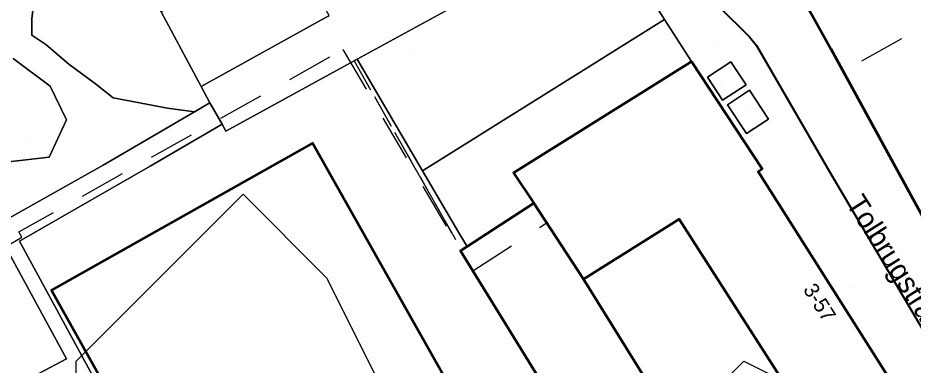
# Model space of a CAD drawing. Header units: metres. Extents: x 0 to 105485, y 0 to 425721.
# Drawn here: x 105259 to 105312.7, y 425437.2 to 425458.1 of the extents above; entities that cross this region are included whole.
import ezdxf
from ezdxf.enums import TextEntityAlignment as Align

# ---------------------------------------------------------------- set-up
doc = ezdxf.new("R2010")
doc.units = ezdxf.units.M
doc.header["$MEASUREMENT"] = 0
doc.linetypes.add('IE-TERREINAFSCHEIDING_KUNSTMATIG-SO', pattern=[11, 4, -1, 4, -2])
doc.linetypes.add('KG-PERCEEL-SO', pattern=[19, 5.5, -4, 5.5, -4])
for name, color, linetype, lineweight in [('B-XX-GR-BEPLANTING_CULTUUR_BODEMBEDEKKER-G', 90, 'Continuous', 18), ('B-XX-GR-BOOM-G', 90, 'Continuous', 13), ('B-XX-GR-GROENVOORZIENING-G', 80, 'Continuous', 18), ('B-XX-IE-AFVAL APART PLAATS-G', 7, 'Continuous', 18), ('B-XX-IE-MEUBILAIR-G', 7, 'Continuous', 18), ('B-XX-IE-TERREINAFSCHEIDING_KUNSTMATIG_HEKWERK-G', 20, 'IE-TERREINAFSCHEIDING_KUNSTMATIG-SO', 18), ('B-XX-KG-GRENS_PERCEEL-G', 150, 'KG-PERCEEL-SO', 18), ('B-XX-OG-BEBOUWING-G', 7, 'Continuous', 35), ('B-XX-OG-BEBOUWING_HUISNUMMER-T', 7, 'Continuous', 18), ('B-XX-OG-BEBOUWING_STRAATNAAM-T', 7, 'Continuous', 18), ('B-XX-OG-GRENS-G', 7, 'Continuous', 18), ('B-XX-OG-TERREIN_ERF-G', 7, 'Continuous', 18), ('B-XX-VH-GESLOTENVERHARDING_BETON-G', 10, 'Continuous', 18), ('B-XX-VH-OPENVERHARDING-G', 90, 'Continuous', 18), ('B-XX-VH-OPENVERHARDING_BETONSTRAATSTEEN-G', 90, 'Continuous', 18)]:
    doc.layers.add(name, color=color, linetype=linetype, lineweight=lineweight)
doc.layers.add('GIS-WEGVAKKEN', color=2, linetype='Continuous')

msp = doc.modelspace()

# ---------------------------------------------------------------- linework, layer by layer
at = {"layer": 'B-XX-GR-BEPLANTING_CULTUUR_BODEMBEDEKKER-G', "ltscale": 0.5}
for points in [[(105261.711, 425468.622), (105260.601, 425465.529), (105260.183, 425460.935), (105259.835, 425458.012), (105259.835, 425457.037), (105260.671, 425456.48), (105262.063, 425455.297), (105263.664, 425454.114), (105264.708, 425453.279), (105267.979, 425452.652), (105269.587, 425452.449), (105270.514, 425452.99), (105269.997, 425453.952), (105267.588, 425458.432), (105267.33, 425458.913), (105267.037, 425458.753)], [(105299.095, 425455.279), (105299.374, 425455.453), (105297.757, 425457.981), (105283.255, 425448.912), (105285.555, 425444.998), (105285.925, 425444.369), (105289.915, 425446.977), (105288.709, 425448.784)]]:
    msp.add_lwpolyline(points, close=True, dxfattribs=at)
for points in [[(105289.431, 425461.133), (105279.329, 425455.593), (105283.255, 425448.912), (105297.757, 425457.981), (105295.415, 425461.643)], [(105258.443, 425449.45), (105260.879, 425449.729), (105261.924, 425451.956), (105260.949, 425453.975), (105258.722, 425455.645)]]:
    msp.add_lwpolyline(points, dxfattribs=at)
at = {"layer": 'B-XX-GR-BOOM-G', "color": 0, "true_color": 0x604a38}
for points in [[(105282.765, 425455.987, 3.874), (105282.765, 425455.987, 6.674)], [(105259.729, 425450.859, 3.329), (105259.729, 425450.859, 6.129)]]:
    msp.add_polyline3d(points, dxfattribs=at)
at = {"layer": 'B-XX-GR-GROENVOORZIENING-G', "ltscale": 0.5}
msp.add_lwpolyline([(105272.328, 425477.902), (105267.307, 425486.136), (105262.622, 425483.549), (105256.006, 425479.895), (105255.917, 425479.817), (105256.196, 425479.965), (105256.387, 425479.612), (105260.516, 425471.981), (105262.816, 425473.101), (105269.522, 425459.647), (105267.588, 425458.432), (105269.997, 425453.952), (105277.562, 425458.153), (105277.656, 425458.205), (105275.902, 425461.309), (105275.792, 425461.243), (105272.634, 425459.331), (105265.126, 425473.463)], close=True, dxfattribs=at)
for points in [[(105253.236, 425443.14), (105264.11, 425449.252), (105269.587, 425452.449), (105267.979, 425452.652), (105264.708, 425453.279), (105263.664, 425454.114), (105262.063, 425455.297), (105260.671, 425456.48), (105259.835, 425457.037), (105259.835, 425458.012), (105260.183, 425460.935), (105260.601, 425465.529), (105261.711, 425468.622), (105256.141, 425478.944)], [(105258.722, 425455.645), (105260.949, 425453.975), (105261.924, 425451.956), (105260.879, 425449.729), (105258.443, 425449.45)]]:
    msp.add_lwpolyline(points, dxfattribs=at)
at = {"layer": 'B-XX-IE-AFVAL APART PLAATS-G', "color": 0, "true_color": 0x604a38}
for points in [[(105301.091, 425453.961, 3.134), (105301.091, 425453.961, 4.634)], [(105302.59, 425452.676, 3.117), (105302.59, 425452.676, 4.617)]]:
    msp.add_polyline3d(points, dxfattribs=at)
at = {"layer": 'B-XX-IE-MEUBILAIR-G', "color": 0, "true_color": 0x604a38}
for points in [[(105280.761, 425456.376, 3.443), (105280.761, 425456.376, 4.943)], [(105300.867, 425456.482, 3.11), (105300.867, 425456.482, 6.11)], [(105303.049, 425451.026, 3.115), (105303.049, 425451.026, 6.115)], [(105311.812, 425444.089, 3.005), (105311.812, 425444.089, 4.505)], [(105309.046, 425441.94, 3.001), (105309.046, 425441.94, 4.501)]]:
    msp.add_polyline3d(points, dxfattribs=at)
at = {"layer": 'B-XX-IE-TERREINAFSCHEIDING_KUNSTMATIG_HEKWERK-G', "ltscale": 0.5, "flags": 128}
for points in [[(105271.238, 425451.7), (105270.514, 425452.99), (105269.997, 425453.952), (105267.588, 425458.432), (105267.33, 425458.913)], [(105279.148, 425455.494), (105285.223, 425444.803)]]:
    msp.add_lwpolyline(points, dxfattribs=at)
at = {"layer": 'B-XX-IE-TERREINAFSCHEIDING_KUNSTMATIG_HEKWERK-G', "color": 0, "ltscale": 0.5, "true_color": 0x8c7868}
for points in [[(105271.238, 425451.7, 3.389), (105270.514, 425452.99, 3.393), (105269.997, 425453.952, 3.512), (105268.792, 425456.192, 3.549), (105267.588, 425458.432, 3.549), (105267.33, 425458.913, 3.496)], [(105279.148, 425455.494, 3.427), (105280.363, 425453.356, 3.623), (105281.578, 425451.218, 3.726), (105282.793, 425449.079, 3.407), (105284.008, 425446.941, 3.361), (105285.223, 425444.803, 3.335)]]:
    msp.add_polyline3d(points, dxfattribs=at)
at = {"layer": 'B-XX-KG-GRENS_PERCEEL-G', "ltscale": 0.5, "flags": 128}
for points in [[(105302.929, 425464.863), (105307.706, 425456.207)], [(105320.252, 425461.451), (105308.443, 425454.861)], [(105259.238, 425444.93), (105259.057, 425445.253), (105278.475, 425456.166)], [(105278.475, 425456.166), (105285.532, 425444.112)], [(105307.706, 425456.207), (105308.443, 425454.861)], [(105319.041, 425425.004), (105314.849, 425431.461), (105314.553, 425431.22), (105303.359, 425448.875), (105303.596, 425449.026), (105299.374, 425455.453), (105288.709, 425448.784), (105289.915, 425446.977)], [(105308.443, 425454.861), (105315.416, 425442.126)], [(105285.532, 425444.112), (105289.915, 425446.977)], [(105289.915, 425446.977), (105290.668, 425445.773)], [(105286.262, 425442.926), (105290.668, 425445.773)], [(105290.668, 425445.773), (105292.901, 425442.416), (105299.36, 425431.958), (105299.667, 425432.134), (105304.521, 425423.663), (105307.674, 425417.695)], [(105245.488, 425432.687), (105244.057, 425435.985), (105259.238, 425444.93)], [(105286.262, 425442.926), (105294.255, 425429.951), (105302.973, 425414.672)]]:
    msp.add_lwpolyline(points, dxfattribs=at)
at = {"layer": 'B-XX-OG-BEBOUWING-G', "ltscale": 0.5}
for points in [[(105323.556, 425455.177), (105320.252, 425461.451), (105318.442, 425464.776), (105318.27, 425464.688), (105315.665, 425463.359), (105312.425, 425469.709), (105310.817, 425468.888), (105310.408, 425468.679), (105302.929, 425464.863), (105306.3, 425458.754), (105306.613, 425458.187), (105307.706, 425456.207), (105315.416, 425442.126), (105322.29, 425429.608), (105322.588, 425429.066), (105323.246, 425427.868), (105323.315, 425427.915), (105330, 425432.393), (105330, 425443.107), (105328.962, 425445.051), (105323.608, 425455.079)], [(105299.374, 425455.453), (105299.095, 425455.279), (105288.709, 425448.784), (105289.915, 425446.977), (105292.901, 425442.416), (105298.619, 425446.007), (105304.682, 425436.558), (105310.075, 425428.285), (105314.553, 425431.22), (105303.359, 425448.875), (105303.596, 425449.026)], [(105299.868, 425431.784), (105299.667, 425432.134), (105299.36, 425431.958), (105298.817, 425432.877), (105292.901, 425442.416), (105289.915, 425446.977), (105285.925, 425444.369), (105285.532, 425444.112), (105294.255, 425429.951), (105300.66, 425418.837), (105302.975, 425414.673), (105303.004, 425414.692), (105307.544, 425417.611), (105307.674, 425417.695), (105304.521, 425423.663)]]:
    msp.add_lwpolyline(points, close=True, dxfattribs=at)
msp.add_lwpolyline([(105286.093, 425433.844), (105276.664, 425450.56), (105261.015, 425441.765), (105267.12, 425430.887)], dxfattribs=at)
at = {"layer": 'B-XX-OG-GRENS-G'}
for points in [[(105262.5, 425432.5, 3.593), (105262.5, 425437.5, 3.344), (105272.5, 425447.5, 3.299), (105277.5, 425442.5, 3.327), (105282.5, 425432.5, 3.386)], [(105292.5, 425427.5, 3.285), (105302.5, 425437.5, 3.354), (105312.5, 425432.5, 3.059)]]:
    msp.add_polyline3d(points, dxfattribs=at)
at = {"layer": 'B-XX-OG-TERREIN_ERF-G', "ltscale": 0.5}
for points in [[(105294.255, 425429.951), (105285.532, 425444.112), (105285.925, 425444.369), (105285.555, 425444.998), (105283.255, 425448.912), (105279.329, 425455.593), (105279.148, 425455.494), (105271.472, 425451.284), (105271.238, 425451.7), (105266.934, 425449.187), (105259.107, 425444.696), (105264.719, 425434.362)], [(105267.12, 425430.887), (105261.015, 425441.765), (105276.664, 425450.56), (105286.093, 425433.844)]]:
    msp.add_lwpolyline(points, dxfattribs=at)
for points in [[(105298.619, 425446.007), (105292.901, 425442.416), (105298.817, 425432.877), (105304.682, 425436.558)], [(105263.356, 425428.792), (105259.836, 425435.315), (105260.764, 425435.803), (105260.26, 425436.762), (105261.92, 425437.654), (105258.325, 425444.26), (105244.028, 425436.094), (105239.81, 425443.445), (105232.551, 425439.195), (105240.468, 425425.287), (105244.628, 425418.063), (105248.341, 425411.615), (105255.337, 425415.395), (105251.528, 425421.903), (105252.332, 425422.41), (105252.397, 425422.301), (105262.584, 425428.209), (105262.532, 425428.318)]]:
    msp.add_lwpolyline(points, close=True, dxfattribs=at)
at = {"layer": 'B-XX-VH-GESLOTENVERHARDING_BETON-G', "ltscale": 0.5}
for points in [[(105301.727, 425455.443), (105300.322, 425454.52), (105301.231, 425453.136), (105302.636, 425454.059)], [(105301.531, 425452.862), (105302.662, 425451.14), (105303.98, 425452.01), (105302.85, 425453.731)]]:
    msp.add_lwpolyline(points, close=True, dxfattribs=at)
at = {"layer": 'B-XX-VH-OPENVERHARDING-G', "ltscale": 0.5}
for points in [[(105295.415, 425461.643), (105297.757, 425457.981), (105299.374, 425455.453), (105303.596, 425449.026), (105303.359, 425448.875), (105314.553, 425431.22)], [(105277.562, 425458.153), (105269.997, 425453.952), (105270.514, 425452.99), (105271.238, 425451.7), (105271.472, 425451.284), (105279.148, 425455.494), (105279.329, 425455.593), (105289.431, 425461.133)], [(105315.416, 425442.126), (105307.706, 425456.207), (105306.613, 425458.187)]]:
    msp.add_lwpolyline(points, dxfattribs=at)
for points in [[(105301.727, 425455.443), (105302.636, 425454.059), (105301.231, 425453.136), (105300.322, 425454.52)], [(105301.531, 425452.862), (105302.85, 425453.731), (105303.98, 425452.01), (105302.662, 425451.14)]]:
    msp.add_lwpolyline(points, close=True, dxfattribs=at)
at = {"layer": 'B-XX-VH-OPENVERHARDING_BETONSTRAATSTEEN-G', "ltscale": 0.5}
for points in [[(105264.719, 425434.362), (105259.107, 425444.696), (105266.934, 425449.187), (105271.238, 425451.7), (105270.514, 425452.99), (105269.587, 425452.449), (105264.11, 425449.252), (105253.236, 425443.14)], [(105258.325, 425444.26), (105261.92, 425437.654), (105260.26, 425436.762)]]:
    msp.add_lwpolyline(points, dxfattribs=at)
at = {"layer": 'GIS-WEGVAKKEN'}
msp.add_lwpolyline([(105296.745, 425463.907), (105296.81, 425463.17), (105297.36, 425462.36), (105302.85, 425456.93), (105303.27, 425456.41), (105307.65, 425448.82), (105314.86, 425436.61), (105317.42, 425432.64), (105320.85, 425426.92), (105324.95, 425420.634)], dxfattribs=at)

# ---------------------------------------------------------------- texts
at = {"layer": 'B-XX-OG-BEBOUWING_HUISNUMMER-T'}
msp.add_text('3-57', height=0.9, rotation=302.4, dxfattribs=at).set_placement((105307.049, 425441.024), align=Align.MIDDLE_CENTER)
at = {"layer": 'B-XX-OG-BEBOUWING_STRAATNAAM-T'}
msp.add_text('Tolbrugstraat Waterzijde', height=1.25, rotation=302.4, dxfattribs=at).set_placement((105313.99, 425439.602), align=Align.MIDDLE_CENTER)

doc.saveas('drawing.dxf')
